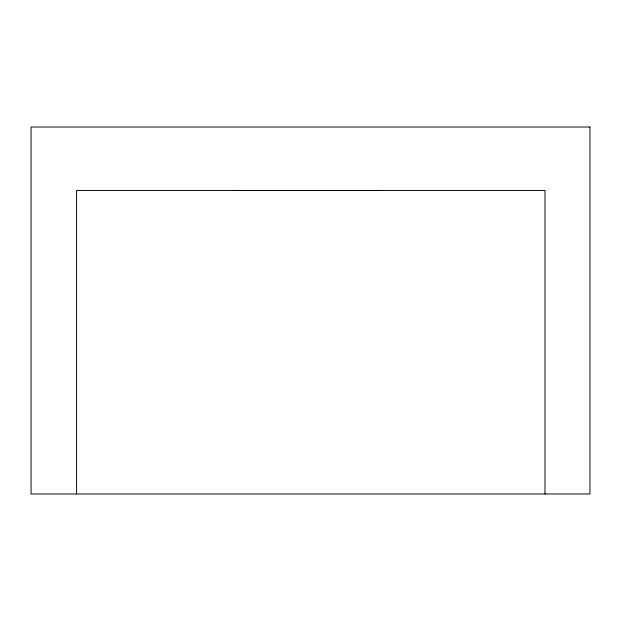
<?xml version="1.0" encoding="UTF-8"?>
<svg xmlns="http://www.w3.org/2000/svg" width="621" height="621" viewBox="0 0 621 621"><rect width="100%" height="100%" fill="white"/><g stroke="black" fill="none" stroke-linecap="round" stroke-linejoin="round"><path stroke-width="0.93" d="M233.938 190.453L382.606 190.453M544.99 493.974L544.99 190.453L76.593 190.453L76.593 493.974M589.95 127.026L31.05 127.026L31.05 493.974L589.95 493.974L589.95 127.026"/></g></svg>
